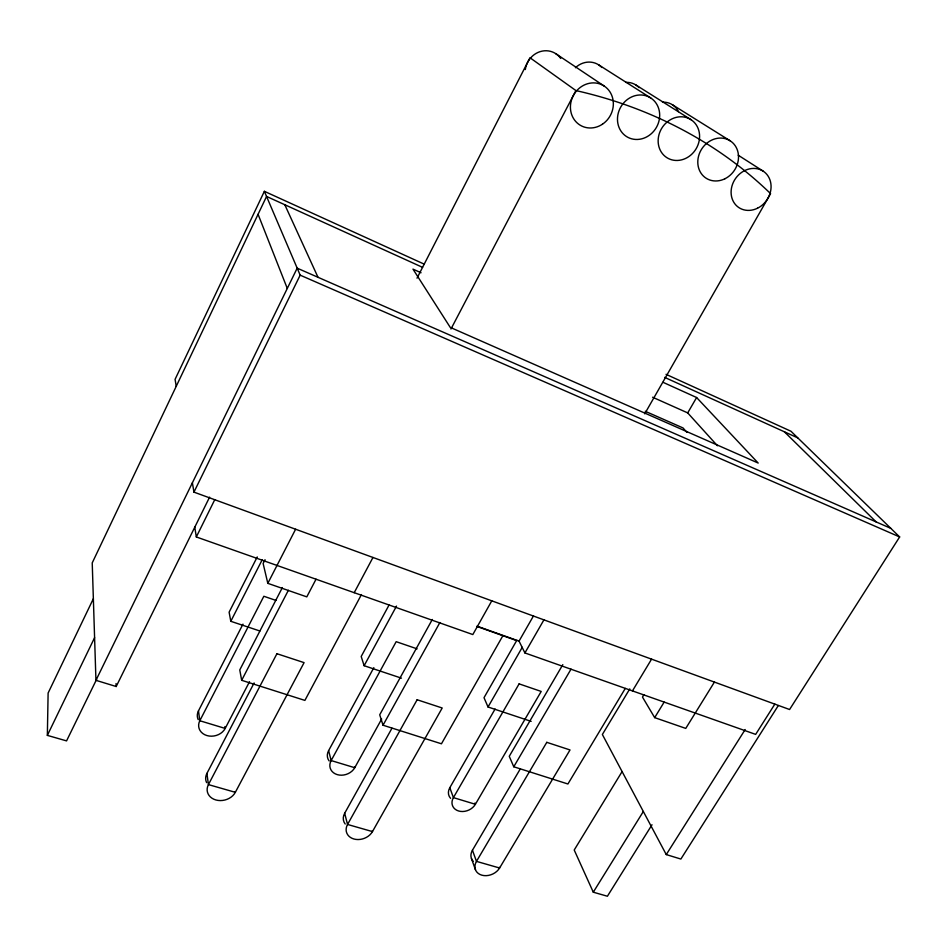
<?xml version="1.0" encoding="UTF-8"?>
<svg xmlns="http://www.w3.org/2000/svg" width="947" height="947" viewBox="0 0 947 947"><rect width="100%" height="100%" fill="white"/><g stroke="black" fill="none" stroke-linecap="round" stroke-linejoin="round"><path stroke-width="1.42" d="M96.665 679.236L66.562 740.897L47.35 735.381L48.119 693.038L93.362 598.693M424.232 264.154L264.367 191.318L175.077 379.356L176.237 386.305M47.35 735.381L94.593 637.686M209.595 497.139L116.197 686.516L95.943 680.325L297.18 268.167L890.819 528.355M666.037 374.325L790.97 431.252L899.65 536.949L789.585 709.516L193.946 492.132L300.163 275.151L264.367 191.318M491.789 600.824L472.825 634.561L196.325 536.961L214.744 499.72M257.241 556.931L229.115 612.176L230.796 621.303L259.892 630.998M230.796 621.303L262.236 559.689M265.053 559.713L263.124 563.477L267.812 583.34L306.792 596.87L316.038 579.209M417.023 278.181L529.977 57.743L575.93 90.581A463.45 405.47 -25.3 0 1 770.574 193.638L644.729 413.827M198.219 719.684A13.862 11.423 -12.4 0 1 198.479 710.842L242.965 624.156M267.812 583.34L295.618 529.231M282.384 587.554L239.769 669.931L241.674 680.301L304.898 700.401L361.446 594.574M241.674 680.301L288.385 590.277M249.523 681.674L225.185 728.432A14.004 11.506 -12.6 0 1 206.837 735.535A14.004 11.506 -12.6 0 1 199.817 720.738L198.479 710.842M206.612 782.624A14.75 11.885 -13.4 0 1 206.92 773.403L254.116 682.941M450.961 329.023L575.93 90.581M354.214 592.692L372.976 557.463M389.039 605.05L361.198 656.484L364.133 665.717L401.457 678.159M364.133 665.717L396.509 606.08M329.165 760.974A13.234 10.748 -18.2 0 1 328.609 750.628L373.84 667.659M432.305 619.468L379.711 714.796L383.026 725.224L441.456 743.797L502.893 635.686M381.665 719.022L354.746 767.709A13.365 10.808 -18.4 0 1 337.191 774.61A13.365 10.808 -18.4 0 1 331.154 760.559L328.609 750.628M383.026 725.224L439.905 622.499M345.205 824.02A14.039 11.139 -18.9 0 1 344.672 813.26L391.963 728.219M516.861 640.243L484.012 697.69L488.025 706.995L531.16 721.365M774.835 704.13L755.659 734.387L524.91 652.945L519.051 641.119L533.469 615.929M488.025 706.995L522.27 647.298M524.91 652.945L543.933 619.859M450.618 798.368A12.702 10.086 -22.9 0 1 449.813 787.691L495.092 709.019M717.447 445.765L687.7 412.904L696.613 397.527L663.007 382.304M562.814 664.64L509.249 756.31L513.759 766.774L567.916 783.986L625.304 688.398M513.759 766.774L571.041 669.127M473.204 861.297A13.447 10.417 -23.3 0 1 472.446 850.228L520.27 768.928M629.779 688.895L602.363 734.493L666.262 854.585L680.869 859.047L778.316 705.562M632.454 690.896L651.572 659.148M643.901 694.719L642.48 697.075L654.673 717.625L685.758 728.409L714.417 682.077M654.673 717.625L664.155 702.094M622.096 771.58L574.213 850.015L593.284 892.192L607.406 896.241L652.01 824.754M593.284 892.192L643.333 811.496M666.262 854.585L745.182 729.533M275.968 600.422L263.846 596.267L199.817 720.738L225.185 728.432L224.889 726.562M417.118 648.861L396.177 641.675L331.154 760.559L354.746 767.709L354.569 767.082M477.3 626.251L519.051 641.119M476.708 626.369L515.215 640.077M300.163 275.151L899.65 536.949M645.227 411.27L683.012 427.937L686.883 432.341M652.601 397.231L687.7 412.904M421.048 272.76L412.975 269.114L450.227 327.366L758.192 463.059L696.613 397.527M422.563 267.35L266.557 196.443L92.226 562.897L95.943 680.325M664.64 377.368L797.776 437.881M672.512 104.809L730.279 140.878M636.041 85.076L691.014 119.689A22.503 20.017 -58.4 0 1 687.333 157.533A22.503 20.017 -58.4 0 1 658.248 138.664A22.503 20.017 -58.4 0 1 691.014 119.689M598.717 64.881L650.743 97.967A22.775 20.526 -60.3 0 1 647.428 136.51A22.775 20.526 -60.3 0 1 617.562 117.179A22.775 20.526 -60.3 0 1 650.743 97.967M738.21 155.213L763.14 171.135M555.676 53.612L604.032 85.94M784.4 431.808L876.188 521.951M284.798 204.73L318.003 277.293M258.069 214.294L287.284 288.444M474.921 803.044L475.394 804.287A12.82 10.145 -23 0 1 458.585 810.987A12.82 10.145 -23 0 1 453.412 797.623L449.813 787.691M499.329 867.298L499.602 868.008A13.578 10.464 -23.3 0 1 481.822 875.17A13.578 10.464 -23.3 0 1 476.471 861.379L472.446 850.228M471.464 858.598L475.477 869.796M372.266 830.886L372.467 831.596A14.181 11.198 -19 0 1 353.858 838.983A14.181 11.198 -19 0 1 347.549 824.458L344.672 813.26M192.383 482.792L193.946 492.132M194.691 526.757L196.325 536.961M235.235 791.609L235.341 792.319A14.915 11.968 -13.6 0 1 215.833 799.955A14.915 11.968 -13.6 0 1 208.423 784.601L206.92 773.403M116.043 683.58L116.197 686.516M662.498 102.181A20.313 18.171 -59.8 0 1 678.49 111.663M575.421 67.734A20.787 19.023 -64.2 0 1 601.878 67.497M525.313 69.545A20.952 19.425 -66.5 0 1 540.121 51.635A20.952 19.425 -66.5 0 1 560.731 58.418M625.813 82.365A20.538 18.597 -61.7 0 1 639.118 87.633M276.926 653.714L208.423 784.601L235.341 792.319L304.082 662.628L276.926 653.714M417.13 699.75L347.549 824.458L372.467 831.596L442.202 707.989L417.13 699.75M519.11 683.864L453.412 797.623L475.394 804.287L541.199 691.44L519.11 683.864M546.786 742.33L476.471 861.379L499.602 868.008L570.023 749.953L546.786 742.33M724.905 178.77A22.231 19.508 -56.9 0 0 731.415 141.683A22.231 19.508 -56.9 0 0 698.14 158.09A22.231 19.508 -56.9 0 0 724.905 178.77M602.505 124.164A22.977 21.023 -61.9 0 0 602.73 85.183A22.977 21.023 -61.9 0 0 570.414 106.975A22.977 21.023 -61.9 0 0 602.505 124.164M757.529 208.21A21.899 18.987 -55.1 0 0 764.253 171.916A21.899 18.987 -55.1 0 0 731.475 188.122A21.899 18.987 -55.1 0 0 757.529 208.21"/></g></svg>
